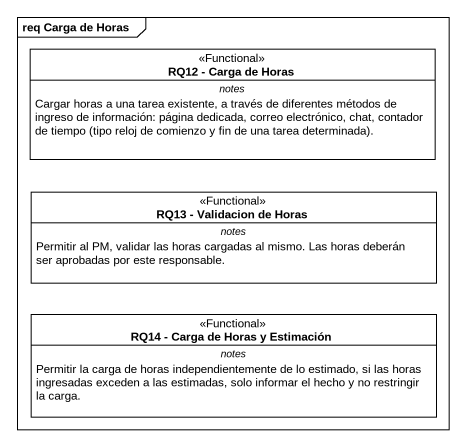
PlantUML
@startuml
mainframe req Carga de Horas
hide circle
hide empty members
class "RQ12 - Carga de Horas" as RQ12_Carga_de_Horas <<Functional>> {
  -- notes --
  {field} Cargar horas a una tarea existente, a través de diferentes métodos de ingreso de información: página dedicada, correo electrónico, chat, contador de tiempo (tipo reloj de comienzo y fin de una tarea determinada).
}
class "RQ13 - Validacion de Horas" as RQ13_Validacion_de_Horas <<Functional>> {
  -- notes --
  Permitir al PM, validar las horas cargadas al mismo. Las horas deberán ser aprobadas por este responsable.
}
class "RQ14 - Carga de Horas y Estimación" as RQ14_Carga_de_Horas_y <<Functional>> {
  -- notes --
  Permitir la carga de horas independientemente de lo estimado, si las horas ingresadas exceden a las estimadas, solo informar el hecho y no restringir la carga.
}
@enduml
